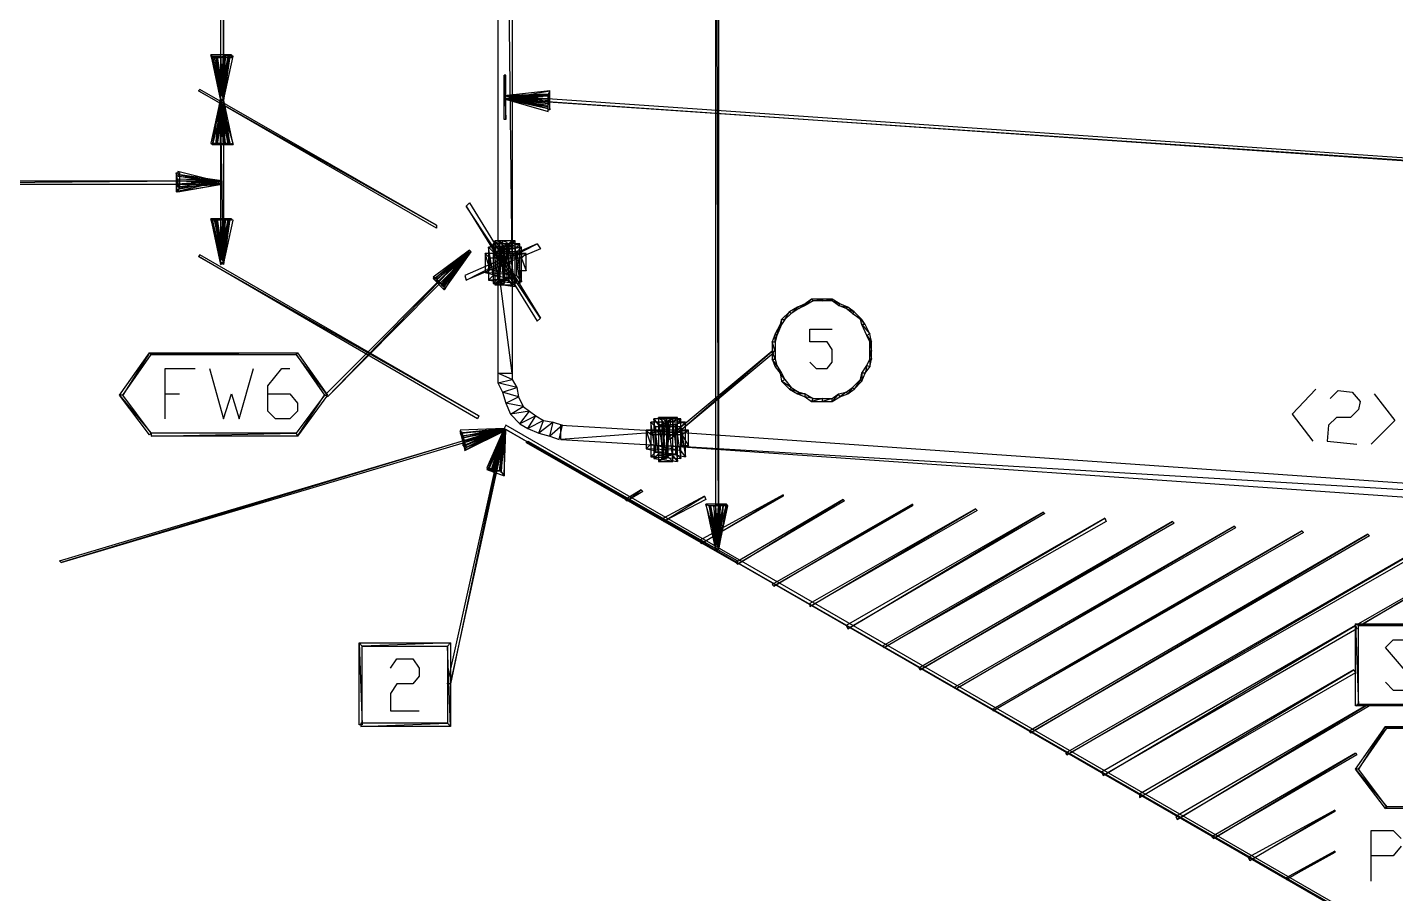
# Model space of a CAD drawing. Header units: millimetres. Extents: x 0 to 741, y 31 to 702.
# Drawn here: x 251.1 to 355.3, y 199.8 to 265.7 of the extents above; entities that cross this region are included whole.
import ezdxf

# ---------------------------------------------------------------- set-up
doc = ezdxf.new("R2010")
doc.units = ezdxf.units.MM
doc.layers.add('DIAGRAM', color=4, linetype='Continuous')

msp = doc.modelspace()

# ---------------------------------------------------------------- linework, layer by layer
at = {"layer": 'DIAGRAM'}
for p, q in [((266.04, 260.18), (265.8, 420.98)), ((265.8, 420.98), (265.8, 260.18)), ((266.04, 260.18), (265.8, 420.98)), ((266.04, 420.98), (266.04, 260.18)), ((288, 247.82), (286.92, 343.1)), ((286.92, 343.1), (286.92, 247.82)), ((288, 247.82), (286.92, 343.1)), ((288, 343.1), (288, 247.82)), ((303.72, 225.98), (303.48, 333.86)), ((303.48, 333.86), (303.48, 225.98)), ((303.72, 225.98), (303.48, 333.86)), ((303.72, 333.86), (303.72, 225.98)), ((266.04, 260.3), (265.08, 263.66)), ((265.08, 263.66), (265.8, 260.18)), ((266.04, 260.3), (265.08, 263.66)), ((265.08, 263.66), (265.32, 263.42)), ((265.08, 263.66), (265.32, 263.42)), ((266.64, 263.66), (265.08, 263.66)), ((266.04, 260.3), (265.2, 263.54)), ((265.2, 263.54), (265.8, 260.18)), ((266.04, 260.3), (265.2, 263.54)), ((265.2, 263.54), (265.44, 263.54)), ((265.32, 263.42), (266.64, 263.66)), ((265.32, 263.42), (266.64, 263.66)), ((265.44, 263.54), (266.04, 260.3)), ((266.04, 260.18), (265.44, 263.54)), ((265.44, 263.54), (265.8, 260.18)), ((266.04, 260.18), (265.44, 263.54)), ((265.44, 263.54), (265.56, 263.54)), ((265.56, 263.54), (266.04, 260.18)), ((266.04, 260.18), (265.56, 263.54)), ((265.56, 263.54), (265.8, 260.18)), ((266.04, 260.18), (265.56, 263.54)), ((265.56, 263.54), (265.8, 263.54)), ((265.8, 260.3), (266.52, 263.54)), ((265.8, 260.3), (266.4, 263.54)), ((265.8, 260.18), (266.16, 263.54)), ((265.8, 260.18), (266.04, 263.54)), ((265.8, 263.54), (266.04, 260.18)), ((266.52, 263.54), (266.04, 260.18)), ((266.04, 260.18), (266.76, 263.54)), ((266.52, 263.54), (266.04, 260.18)), ((266.4, 263.54), (266.04, 260.18)), ((266.04, 260.18), (266.52, 263.54)), ((266.4, 263.54), (266.04, 260.18)), ((266.16, 263.54), (266.04, 260.18)), ((266.04, 260.18), (266.4, 263.54)), ((266.16, 263.54), (266.04, 260.18)), ((266.16, 263.54), (266.04, 263.54)), ((266.04, 263.54), (266.04, 260.18)), ((266.04, 260.18), (266.16, 263.54)), ((266.04, 263.54), (266.04, 260.18)), ((266.4, 263.54), (266.16, 263.54)), ((266.52, 263.54), (266.4, 263.54)), ((266.76, 263.54), (266.52, 263.54)), ((266.64, 263.66), (266.64, 263.42)), ((265.32, 263.42), (266.04, 260.3)), ((266.64, 263.42), (265.32, 263.42)), ((287.52, 262.1), (287.4, 262.1)), ((287.4, 262.1), (287.52, 258.74)), ((287.4, 262.1), (287.52, 258.74)), ((287.4, 258.74), (287.4, 262.1)), ((287.52, 258.74), (287.52, 262.1)), ((264.24, 261.02), (264.12, 260.9)), ((264.12, 260.9), (282.24, 250.7)), ((264.12, 260.9), (282.24, 250.7)), ((282.24, 250.46), (264.12, 260.9)), ((282.24, 250.7), (264.24, 261.02)), ((287.4, 260.3), (290.88, 260.9)), ((290.88, 260.9), (287.4, 260.54)), ((287.4, 260.3), (290.88, 260.9)), ((290.76, 260.66), (287.4, 260.3)), ((287.4, 260.3), (290.76, 260.66)), ((290.76, 260.66), (287.4, 260.54)), ((287.4, 260.3), (290.76, 260.66)), ((287.4, 260.3), (290.76, 260.66)), ((290.76, 260.66), (287.4, 260.54)), ((287.4, 260.3), (290.76, 260.66)), ((287.4, 260.3), (287.52, 260.54)), ((287.4, 260.54), (287.4, 260.3)), ((287.4, 260.3), (287.52, 260.54)), ((287.4, 260.54), (287.4, 260.3)), ((290.76, 260.54), (287.4, 260.3)), ((287.4, 260.3), (287.52, 260.54)), ((287.4, 260.54), (287.4, 260.3)), ((290.76, 260.54), (287.4, 260.3)), ((287.4, 260.3), (287.4, 260.54)), ((287.4, 260.54), (290.76, 260.18)), ((287.4, 260.54), (287.4, 260.3)), ((287.4, 260.3), (290.76, 260.54)), ((290.76, 260.54), (287.4, 260.54)), ((287.4, 260.3), (290.76, 260.54)), ((287.4, 260.54), (287.4, 260.3)), ((518.28, 244.58), (287.4, 260.54)), ((287.52, 260.54), (290.76, 259.58)), ((287.52, 260.54), (290.76, 259.7)), ((287.52, 260.54), (290.76, 259.94)), ((290.88, 260.9), (290.76, 260.66)), ((290.88, 260.9), (290.76, 260.66)), ((290.76, 260.66), (290.88, 259.46)), ((290.76, 260.66), (290.88, 259.46)), ((290.76, 259.46), (290.76, 260.66)), ((290.76, 260.66), (290.76, 260.54)), ((290.76, 260.66), (290.76, 260.54)), ((290.76, 260.54), (290.76, 260.3)), ((290.88, 259.46), (290.88, 260.9)), ((265.8, 260.3), (265.08, 256.94)), ((265.2, 256.82), (265.8, 260.3)), ((265.2, 256.82), (265.8, 260.3)), ((265.8, 260.3), (265.2, 256.94)), ((266.04, 260.18), (265.2, 256.82)), ((265.44, 256.82), (265.8, 260.3)), ((265.44, 256.82), (265.8, 260.3)), ((266.04, 260.18), (265.44, 256.82)), ((265.8, 260.18), (265.44, 256.94)), ((265.56, 256.82), (265.8, 260.18)), ((265.56, 256.82), (265.8, 260.18)), ((266.04, 260.18), (265.56, 256.82)), ((265.8, 260.18), (265.56, 256.94)), ((265.8, 260.3), (266.04, 260.18)), ((266.04, 260.3), (265.8, 260.18)), ((265.8, 260.3), (266.04, 260.18)), ((266.04, 260.3), (265.8, 260.18)), ((266.04, 260.18), (265.8, 260.3)), ((265.8, 260.18), (266.04, 260.3)), ((266.04, 260.18), (265.8, 260.3)), ((265.8, 260.18), (266.04, 260.3)), ((265.8, 260.18), (266.76, 256.82)), ((265.8, 260.18), (266.76, 256.82)), ((266.52, 256.94), (265.8, 260.18)), ((265.8, 260.18), (266.52, 256.94)), ((265.8, 260.18), (266.52, 256.94)), ((266.4, 256.82), (265.8, 260.18)), ((265.8, 260.18), (266.04, 260.18)), ((266.04, 260.18), (265.8, 260.18)), ((265.8, 260.18), (266.4, 256.94)), ((265.8, 260.18), (266.4, 256.94)), ((266.16, 256.82), (265.8, 260.18)), ((265.8, 256.82), (265.8, 260.18)), ((265.8, 256.82), (265.8, 260.18)), ((265.8, 260.18), (266.04, 260.18)), ((266.04, 260.18), (265.8, 256.82)), ((266.04, 260.18), (265.8, 260.18)), ((265.8, 260.18), (266.16, 256.94)), ((265.8, 260.18), (266.16, 256.94)), ((266.04, 256.82), (265.8, 260.18)), ((266.04, 247.82), (265.8, 260.18)), ((265.8, 260.18), (265.8, 247.82)), ((266.04, 247.82), (265.8, 260.18)), ((265.8, 260.18), (266.04, 260.18)), ((266.04, 260.18), (265.8, 260.18)), ((265.8, 260.18), (266.04, 260.18)), ((266.04, 260.18), (265.8, 260.18)), ((265.8, 260.18), (266.04, 260.18)), ((265.8, 260.18), (266.04, 260.18)), ((266.76, 256.82), (266.04, 260.3)), ((266.52, 256.94), (266.04, 260.3)), ((266.4, 256.94), (266.04, 260.18)), ((266.16, 256.94), (266.04, 260.18)), ((266.04, 260.18), (266.04, 247.82)), ((290.76, 259.58), (287.4, 260.3)), ((287.4, 260.3), (290.76, 259.34)), ((290.76, 259.58), (287.4, 260.3)), ((290.76, 259.7), (287.4, 260.3)), ((287.4, 260.3), (290.76, 259.58)), ((290.76, 259.7), (287.4, 260.3)), ((290.76, 259.94), (287.4, 260.3)), ((287.4, 260.3), (290.76, 259.82)), ((290.76, 259.94), (287.4, 260.3)), ((290.76, 260.18), (287.4, 260.3)), ((287.4, 260.3), (290.76, 259.94)), ((290.76, 260.18), (287.4, 260.3)), ((290.76, 260.3), (287.4, 260.3)), ((287.4, 260.3), (518.28, 244.58)), ((287.4, 260.3), (518.28, 244.58)), ((518.28, 244.34), (287.4, 260.3)), ((290.76, 259.94), (290.76, 260.18)), ((290.76, 259.82), (290.76, 259.94)), ((290.76, 259.58), (290.76, 259.7)), ((290.76, 259.34), (290.76, 259.58)), ((290.88, 259.46), (290.76, 259.46)), ((287.52, 258.74), (287.4, 258.74)), ((265.08, 256.94), (265.2, 256.82)), ((266.52, 256.94), (265.2, 256.82)), ((266.52, 256.94), (265.2, 256.82)), ((265.2, 256.82), (265.2, 256.94)), ((265.2, 256.94), (266.52, 256.94)), ((265.2, 256.94), (265.44, 256.82)), ((265.2, 256.82), (266.76, 256.82)), ((265.44, 256.94), (265.56, 256.82)), ((265.56, 256.94), (265.8, 256.82)), ((266.16, 256.94), (266.04, 256.82)), ((266.4, 256.94), (266.16, 256.82)), ((266.52, 256.94), (266.4, 256.82)), ((266.76, 256.82), (266.52, 256.94)), ((266.76, 256.82), (266.52, 256.94)), ((262.68, 253.46), (262.44, 254.66)), ((262.44, 254.66), (262.44, 253.22)), ((262.68, 253.46), (262.44, 254.66)), ((262.44, 254.66), (262.68, 254.66)), ((262.56, 254.78), (262.56, 254.54)), ((265.92, 253.94), (262.56, 254.78)), ((262.56, 254.54), (265.92, 253.94)), ((262.56, 254.54), (265.92, 253.94)), ((265.92, 253.82), (262.56, 254.54)), ((262.56, 254.54), (262.56, 254.42)), ((265.92, 254.06), (262.56, 254.54)), ((262.56, 254.54), (262.56, 254.42)), ((265.92, 254.06), (262.56, 254.54)), ((262.56, 254.42), (265.92, 254.06)), ((262.56, 254.42), (265.92, 254.06)), ((265.92, 253.82), (262.56, 254.42)), ((262.56, 254.42), (265.92, 254.06)), ((262.56, 254.42), (265.92, 254.06)), ((265.92, 253.82), (262.56, 254.42)), ((262.56, 254.18), (262.56, 254.06)), ((265.92, 254.06), (262.56, 254.18)), ((262.68, 254.66), (262.68, 253.46)), ((265.92, 254.06), (237.24, 253.82)), ((265.92, 254.06), (237.24, 253.82)), ((237.24, 254.06), (265.92, 254.06)), ((237.24, 253.82), (265.92, 253.82)), ((265.92, 254.06), (262.44, 253.22)), ((265.92, 254.06), (262.44, 253.22)), ((262.44, 253.22), (265.92, 253.82)), ((262.44, 253.22), (262.68, 253.46)), ((262.44, 253.22), (262.68, 253.46)), ((265.92, 254.06), (262.56, 253.22)), ((265.92, 254.06), (262.56, 253.22)), ((262.56, 253.46), (265.92, 254.06)), ((265.92, 254.06), (262.56, 253.58)), ((265.92, 254.06), (262.56, 253.58)), ((262.56, 253.82), (265.92, 254.06)), ((262.56, 254.06), (265.92, 254.06)), ((262.56, 254.06), (265.92, 254.06)), ((265.92, 253.82), (262.56, 254.06)), ((265.92, 254.06), (262.56, 253.82)), ((265.92, 254.06), (262.56, 253.82)), ((262.56, 253.82), (262.56, 254.06)), ((262.56, 254.06), (265.92, 254.06)), ((262.56, 253.22), (265.92, 253.82)), ((262.56, 253.58), (265.92, 253.82)), ((262.56, 253.58), (262.56, 253.82)), ((262.56, 253.82), (265.92, 253.82)), ((262.56, 253.22), (262.56, 253.46)), ((262.68, 253.46), (265.92, 254.06)), ((265.92, 253.82), (265.92, 254.06)), ((265.92, 254.06), (265.92, 253.82)), ((265.92, 253.82), (265.92, 254.06)), ((265.92, 254.06), (265.92, 253.82)), ((265.92, 253.82), (265.92, 254.06)), ((265.92, 254.06), (265.92, 253.82)), ((265.92, 253.82), (265.92, 254.06)), ((265.92, 253.82), (265.92, 254.06)), ((265.92, 253.94), (265.92, 253.82)), ((284.52, 252.14), (284.76, 252.38)), ((290.16, 243.62), (284.52, 252.14)), ((284.52, 252.14), (289.92, 243.38)), ((290.16, 243.62), (284.52, 252.14)), ((284.76, 252.38), (290.16, 243.62)), ((266.04, 247.82), (265.08, 251.18)), ((265.08, 251.18), (265.8, 247.7)), ((266.04, 247.82), (265.08, 251.18)), ((265.08, 251.18), (265.32, 251.06)), ((265.08, 251.18), (265.32, 251.06)), ((266.64, 251.18), (265.08, 251.18)), ((265.2, 251.06), (265.44, 251.18)), ((266.04, 247.82), (265.2, 251.06)), ((265.2, 251.06), (265.8, 247.82)), ((266.04, 247.82), (265.2, 251.06)), ((265.32, 251.06), (266.64, 251.18)), ((265.32, 251.06), (266.64, 251.18)), ((265.32, 251.06), (266.04, 247.82)), ((266.64, 251.06), (265.32, 251.06)), ((265.44, 251.18), (266.04, 247.82)), ((265.44, 251.06), (265.56, 251.18)), ((266.04, 247.82), (265.44, 251.06)), ((265.44, 251.06), (265.8, 247.82)), ((266.04, 247.82), (265.44, 251.06)), ((265.56, 251.18), (266.04, 247.82)), ((265.56, 251.06), (265.8, 251.18)), ((266.04, 247.82), (265.56, 251.06)), ((265.56, 251.06), (265.8, 247.82)), ((266.04, 247.82), (265.56, 251.06)), ((265.8, 247.82), (266.52, 251.18)), ((265.8, 247.82), (266.4, 251.18)), ((265.8, 247.82), (266.16, 251.18)), ((265.8, 247.82), (266.04, 251.18)), ((265.8, 251.18), (266.04, 247.82)), ((266.52, 251.18), (266.04, 247.7)), ((266.52, 251.18), (266.04, 247.7)), ((266.4, 251.18), (266.04, 247.82)), ((266.4, 251.18), (266.04, 247.82)), ((266.16, 251.18), (266.04, 247.82)), ((266.16, 251.18), (266.04, 247.82)), ((266.16, 251.06), (266.04, 251.18)), ((266.04, 251.18), (266.04, 247.82)), ((266.04, 251.18), (266.04, 247.82)), ((266.04, 247.7), (266.76, 251.06)), ((266.04, 247.82), (266.52, 251.06)), ((266.04, 247.82), (266.4, 251.06)), ((266.04, 247.82), (266.16, 251.06)), ((266.4, 251.06), (266.16, 251.18)), ((266.52, 251.06), (266.4, 251.18)), ((266.76, 251.06), (266.52, 251.18)), ((266.64, 251.18), (266.64, 251.06)), ((282.24, 250.7), (282.24, 250.46)), ((289.92, 249.26), (284.4, 246.86)), ((284.52, 246.5), (289.92, 249.26)), ((284.52, 246.5), (289.92, 249.26)), ((286.56, 246.86), (286.2, 249.02)), ((286.2, 249.02), (286.2, 246.5)), ((286.56, 246.86), (286.2, 249.02)), ((286.2, 249.02), (286.56, 248.66)), ((286.2, 249.02), (286.56, 248.66)), ((288.72, 249.02), (286.2, 249.02)), ((286.92, 246.62), (286.56, 249.26)), ((286.56, 249.26), (286.56, 246.26)), ((286.92, 246.62), (286.56, 249.26)), ((286.56, 249.26), (286.92, 248.9)), ((286.56, 249.26), (286.92, 248.9)), ((288.6, 249.26), (286.56, 249.26)), ((286.56, 248.66), (288.72, 249.02)), ((286.56, 248.66), (288.72, 249.02)), ((287.04, 246.5), (286.68, 249.5)), ((286.68, 249.5), (286.68, 246.14)), ((287.04, 246.5), (286.68, 249.5)), ((286.68, 249.5), (287.04, 249.02)), ((286.68, 249.5), (287.04, 249.02)), ((288.24, 249.5), (286.68, 249.5)), ((286.92, 248.9), (288.6, 249.26)), ((286.92, 248.9), (288.6, 249.26)), ((287.04, 246.26), (287.28, 249.5)), ((287.4, 246.26), (287.04, 249.5)), ((287.04, 249.5), (287.04, 246.26)), ((287.4, 246.26), (287.04, 249.5)), ((287.04, 249.5), (287.4, 249.02)), ((287.04, 249.5), (287.4, 249.02)), ((288, 249.5), (287.04, 249.5)), ((287.04, 249.02), (288.24, 249.5)), ((287.04, 249.02), (288.24, 249.5)), ((287.04, 249.02), (287.04, 246.5)), ((287.76, 249.02), (287.04, 249.02)), ((287.64, 249.38), (287.28, 249.5)), ((287.28, 249.5), (287.4, 246.26)), ((287.28, 249.5), (287.4, 246.26)), ((287.4, 249.02), (288, 249.5)), ((287.4, 249.02), (288, 249.5)), ((287.4, 246.26), (287.64, 249.38)), ((287.4, 249.02), (287.4, 246.26)), ((287.64, 249.02), (287.4, 249.02)), ((288, 249.5), (287.64, 249.02)), ((288, 249.5), (287.64, 249.02)), ((287.64, 249.02), (288, 246.14)), ((287.64, 249.02), (288, 246.14)), ((287.64, 246.5), (287.64, 249.02)), ((288.24, 249.5), (287.76, 249.02)), ((288.24, 249.5), (287.76, 249.02)), ((287.76, 249.02), (288.24, 246.02)), ((287.76, 249.02), (288.24, 246.02)), ((287.76, 246.5), (287.76, 249.02)), ((288, 246.14), (288, 249.5)), ((288.24, 246.02), (288.24, 249.5)), ((288.6, 249.26), (288.24, 248.9)), ((288.6, 249.26), (288.24, 248.9)), ((288.72, 249.02), (288.36, 248.66)), ((288.72, 249.02), (288.36, 248.66)), ((288.6, 246.26), (288.6, 249.26)), ((288.72, 246.38), (288.72, 249.02)), ((289.92, 249.26), (290.16, 248.9)), ((264.24, 248.42), (264.12, 248.3)), ((264.12, 248.3), (285.48, 236.18)), ((264.12, 248.3), (285.48, 236.18)), ((285.36, 235.94), (264.12, 248.3)), ((285.48, 236.18), (264.24, 248.42)), ((273.84, 237.86), (284.76, 248.78)), ((284.76, 248.78), (273.96, 237.62)), ((284.76, 248.78), (273.96, 237.62)), ((273.96, 237.62), (284.88, 248.66)), ((284.76, 248.78), (282, 246.74)), ((282.12, 246.62), (284.76, 248.78)), ((282.12, 246.62), (284.76, 248.78)), ((284.88, 248.66), (282.12, 246.62)), ((284.76, 248.78), (282.24, 246.74)), ((284.76, 248.78), (282.24, 246.74)), ((284.76, 248.78), (282.24, 246.5)), ((282.36, 246.62), (284.76, 248.78)), ((282.36, 246.62), (284.76, 248.78)), ((282.36, 246.62), (284.76, 248.78)), ((282.36, 246.62), (284.76, 248.78)), ((282.36, 246.38), (284.76, 248.78)), ((282.36, 246.38), (284.76, 248.78)), ((284.88, 248.66), (282.36, 246.62)), ((284.88, 248.66), (282.36, 246.62)), ((284.88, 248.66), (282.36, 246.38)), ((282.6, 246.14), (284.76, 248.78)), ((282.72, 246.14), (284.76, 248.78)), ((282.72, 246.14), (284.76, 248.78)), ((284.76, 248.78), (282.72, 246.02)), ((284.76, 248.78), (282.72, 246.02)), ((282.72, 246.02), (284.88, 248.66)), ((284.76, 248.78), (282.84, 245.78)), ((284.76, 248.78), (282.84, 245.78)), ((282.84, 246.02), (284.76, 248.78)), ((284.76, 248.78), (282.84, 246.02)), ((284.76, 248.78), (282.84, 246.02)), ((284.76, 248.78), (282.84, 246.02)), ((284.76, 248.78), (282.84, 246.02)), ((282.84, 245.78), (284.88, 248.66)), ((282.84, 246.02), (284.88, 248.66)), ((282.84, 246.02), (284.88, 248.66)), ((290.16, 248.9), (284.52, 246.5)), ((284.76, 248.78), (284.88, 248.66)), ((284.88, 248.66), (284.76, 248.78)), ((284.76, 248.78), (284.88, 248.66)), ((284.88, 248.66), (284.76, 248.78)), ((284.76, 248.78), (284.88, 248.66)), ((284.88, 248.66), (284.76, 248.78)), ((284.76, 248.78), (284.88, 248.66)), ((284.88, 248.66), (284.76, 248.78)), ((284.88, 248.66), (284.76, 248.78)), ((286.32, 247.34), (285.96, 248.54)), ((285.96, 248.54), (285.96, 247.1)), ((286.32, 247.34), (285.96, 248.54)), ((285.96, 248.54), (286.32, 248.18)), ((285.96, 248.54), (286.32, 248.18)), ((289.08, 248.54), (285.96, 248.54)), ((286.32, 248.18), (289.08, 248.54)), ((286.32, 248.18), (289.08, 248.54)), ((286.32, 248.18), (286.32, 247.34)), ((288.72, 248.18), (286.32, 248.18)), ((286.56, 248.66), (286.56, 246.86)), ((288.36, 248.66), (286.56, 248.66)), ((286.92, 248.9), (286.92, 246.62)), ((288.24, 248.9), (286.92, 248.9)), ((288.24, 248.9), (288.6, 246.26)), ((288.24, 248.9), (288.6, 246.26)), ((288.24, 246.62), (288.24, 248.9)), ((288.36, 248.66), (288.72, 246.38)), ((288.36, 248.66), (288.72, 246.38)), ((288.36, 246.86), (288.36, 248.66)), ((289.08, 248.54), (288.72, 248.18)), ((289.08, 248.54), (288.72, 248.18)), ((288.72, 248.18), (289.08, 247.22)), ((288.72, 248.18), (289.08, 247.22)), ((288.72, 247.22), (288.72, 248.18)), ((289.08, 247.22), (289.08, 248.54)), ((266.04, 247.7), (265.8, 247.82)), ((265.8, 247.7), (266.04, 247.82)), ((266.04, 247.82), (265.8, 247.82)), ((265.8, 247.82), (266.04, 247.82)), ((266.04, 247.82), (265.8, 247.82)), ((265.8, 247.82), (266.04, 247.82)), ((266.04, 247.82), (265.8, 247.82)), ((265.8, 247.82), (266.04, 247.82)), ((265.8, 247.82), (266.04, 247.82)), ((284.4, 246.86), (284.52, 246.5)), ((285.96, 247.1), (286.32, 247.34)), ((285.96, 247.1), (286.32, 247.34)), ((288.36, 246.86), (285.96, 247.1)), ((285.96, 247.1), (288.72, 246.38)), ((288.36, 246.86), (285.96, 247.1)), ((286.2, 246.5), (286.56, 246.86)), ((286.2, 246.5), (286.56, 246.86)), ((286.32, 247.34), (288.36, 246.86)), ((286.56, 246.86), (288.24, 246.62)), ((288, 239.42), (286.92, 247.82)), ((286.92, 247.82), (286.92, 239.42)), ((288, 239.42), (286.92, 247.82)), ((286.92, 247.82), (288, 247.82)), ((286.92, 247.82), (288, 247.82)), ((288, 247.82), (288, 239.42)), ((288.72, 246.38), (288.36, 246.86)), ((288.72, 246.38), (288.36, 246.86)), ((289.08, 247.22), (288.72, 247.22)), ((282, 246.74), (282.12, 246.62)), ((282, 246.62), (282.12, 246.74)), ((282.84, 246.02), (282, 246.62)), ((282, 246.62), (282.84, 245.78)), ((282.84, 246.02), (282, 246.62)), ((282.12, 246.74), (282.84, 246.02)), ((282.24, 246.74), (282.36, 246.62)), ((282.24, 246.74), (282.36, 246.62)), ((282.24, 246.5), (282.36, 246.38)), ((282.72, 246.02), (282.6, 246.14)), ((282.84, 246.02), (282.72, 246.14)), ((282.84, 246.02), (282.72, 246.14)), ((282.84, 245.78), (282.84, 246.02)), ((282.84, 245.78), (282.84, 246.02)), ((288.24, 246.62), (286.2, 246.5)), ((288.24, 246.62), (286.2, 246.5)), ((286.2, 246.5), (288.6, 246.26)), ((286.56, 246.26), (286.92, 246.62)), ((286.56, 246.26), (286.92, 246.62)), ((287.76, 246.5), (286.56, 246.26)), ((287.76, 246.5), (286.56, 246.26)), ((286.56, 246.26), (288.24, 246.02)), ((287.64, 246.5), (286.68, 246.14)), ((287.64, 246.5), (286.68, 246.14)), ((286.68, 246.14), (287.04, 246.5)), ((286.68, 246.14), (287.04, 246.5)), ((286.68, 246.14), (288, 246.14)), ((286.92, 246.62), (287.76, 246.5)), ((287.04, 246.5), (287.64, 246.5)), ((287.4, 246.26), (287.04, 246.26)), ((287.04, 246.26), (287.4, 246.26)), ((288, 246.14), (287.64, 246.5)), ((288, 246.14), (287.64, 246.5)), ((288.24, 246.02), (287.76, 246.5)), ((288.24, 246.02), (287.76, 246.5)), ((288.6, 246.26), (288.24, 246.62)), ((288.6, 246.26), (288.24, 246.62)), ((310.32, 244.58), (310.8, 245.06)), ((310.8, 245.06), (310.32, 244.7)), ((310.32, 244.58), (310.8, 245.06)), ((310.92, 244.94), (310.32, 244.58)), ((310.8, 245.06), (310.92, 244.94)), ((311.64, 245.06), (310.8, 245.06)), ((310.8, 245.06), (310.92, 244.94)), ((310.92, 244.94), (311.64, 245.06)), ((310.92, 244.94), (311.64, 245.06)), ((311.64, 244.94), (310.92, 244.94)), ((311.64, 245.06), (311.64, 244.94)), ((311.64, 245.06), (311.64, 244.94)), ((311.64, 244.94), (312.36, 245.06)), ((312.36, 245.06), (311.64, 245.06)), ((311.64, 244.94), (312.36, 245.06)), ((312.36, 244.94), (311.64, 244.94)), ((312.36, 245.06), (312.36, 244.94)), ((312.36, 245.06), (312.36, 244.94)), ((312.96, 244.7), (312.36, 245.06)), ((312.36, 244.94), (312.96, 244.7)), ((312.36, 244.94), (312.96, 244.7)), ((312.84, 244.58), (312.36, 244.94)), ((309.12, 244.1), (308.52, 243.5)), ((308.76, 243.5), (309.12, 244.1)), ((308.76, 243.5), (309.12, 244.1)), ((309.24, 243.98), (308.76, 243.5)), ((309.72, 244.46), (309.12, 244.1)), ((309.12, 244.1), (309.24, 243.98)), ((309.12, 244.1), (309.24, 243.98)), ((309.24, 243.98), (309.72, 244.46)), ((309.24, 243.98), (309.72, 244.46)), ((309.84, 244.34), (309.24, 243.98)), ((310.32, 244.7), (309.72, 244.46)), ((309.72, 244.46), (309.84, 244.34)), ((309.72, 244.46), (309.84, 244.34)), ((309.84, 244.34), (310.32, 244.7)), ((309.84, 244.34), (310.32, 244.7)), ((310.32, 244.58), (309.84, 244.34)), ((310.32, 244.7), (310.32, 244.58)), ((310.32, 244.7), (310.32, 244.58)), ((312.96, 244.7), (312.84, 244.58)), ((312.96, 244.7), (312.84, 244.58)), ((312.84, 244.58), (313.56, 244.46)), ((312.84, 244.58), (313.56, 244.46)), ((313.44, 244.34), (312.84, 244.58)), ((313.56, 244.46), (312.96, 244.7)), ((313.56, 244.46), (313.44, 244.34)), ((313.56, 244.46), (313.44, 244.34)), ((313.44, 244.34), (314.04, 244.1)), ((313.44, 244.34), (314.04, 244.1)), ((313.92, 243.98), (313.44, 244.34)), ((314.04, 244.1), (313.56, 244.46)), ((314.04, 244.1), (313.92, 243.98)), ((314.04, 244.1), (313.92, 243.98)), ((313.92, 243.98), (314.64, 243.5)), ((313.92, 243.98), (314.64, 243.5)), ((314.52, 243.5), (313.92, 243.98)), ((314.64, 243.5), (314.04, 244.1)), ((289.92, 243.38), (290.16, 243.62)), ((308.4, 243.14), (308.04, 242.42)), ((308.16, 242.3), (308.4, 243.14)), ((308.16, 242.3), (308.4, 243.14)), ((308.52, 243.14), (308.16, 242.3)), ((308.52, 243.5), (308.4, 243.14)), ((308.4, 243.14), (308.52, 243.14)), ((308.4, 243.14), (308.52, 243.14)), ((308.52, 243.14), (308.52, 243.5)), ((308.52, 243.14), (308.52, 243.5)), ((308.52, 243.5), (308.76, 243.5)), ((308.76, 243.5), (308.52, 243.14)), ((308.52, 243.5), (308.76, 243.5)), ((310.68, 241.82), (310.68, 242.78)), ((310.68, 242.78), (312.36, 242.78)), ((314.64, 243.5), (314.52, 243.5)), ((314.64, 243.5), (314.52, 243.5)), ((314.52, 243.5), (314.88, 243.14)), ((314.52, 243.5), (314.88, 243.14)), ((314.64, 243.14), (314.52, 243.5)), ((314.88, 243.14), (314.64, 243.5)), ((314.88, 243.14), (314.64, 243.14)), ((314.88, 243.14), (314.64, 243.14)), ((314.64, 243.14), (315.24, 242.42)), ((314.64, 243.14), (315.24, 242.42)), ((315, 242.3), (314.64, 243.14)), ((315.24, 242.42), (314.88, 243.14)), ((308.04, 242.42), (307.8, 241.82)), ((308.04, 241.1), (307.8, 241.82)), ((307.8, 241.82), (307.8, 241.1)), ((308.04, 241.1), (307.8, 241.82)), ((307.8, 241.82), (308.04, 241.82)), ((307.8, 241.82), (308.04, 241.82)), ((308.04, 241.82), (308.04, 242.42)), ((308.04, 241.82), (308.04, 242.42)), ((308.04, 242.42), (308.16, 242.3)), ((308.04, 242.42), (308.16, 242.3)), ((308.16, 242.3), (308.04, 241.82)), ((308.04, 241.82), (308.04, 241.1)), ((312, 241.82), (310.68, 241.82)), ((312.36, 241.22), (312, 241.82)), ((315.24, 242.42), (315, 242.3)), ((315.24, 242.42), (315, 242.3)), ((315, 242.3), (315.36, 241.82)), ((315, 242.3), (315.36, 241.82)), ((315.24, 241.82), (315, 242.3)), ((315.36, 241.82), (315.24, 242.42)), ((315.36, 241.82), (315.24, 241.82)), ((315.36, 241.82), (315.24, 241.82)), ((315.24, 241.82), (315.36, 241.1)), ((315.24, 241.82), (315.36, 241.1)), ((315.24, 241.1), (315.24, 241.82)), ((315.36, 241.1), (315.36, 241.82)), ((258.12, 237.74), (260.4, 240.98)), ((260.4, 240.98), (258.36, 237.74)), ((260.4, 240.98), (258.36, 237.74)), ((258.36, 237.74), (260.52, 240.86)), ((260.52, 240.86), (260.4, 240.98)), ((260.4, 240.98), (271.68, 240.98)), ((260.52, 240.86), (260.4, 240.98)), ((271.68, 240.98), (260.52, 240.86)), ((271.68, 240.98), (260.52, 240.86)), ((260.52, 240.86), (271.56, 240.86)), ((271.56, 240.86), (271.68, 240.98)), ((271.56, 240.86), (271.68, 240.98)), ((273.96, 237.74), (271.56, 240.86)), ((271.56, 240.86), (273.72, 237.74)), ((273.96, 237.74), (271.56, 240.86)), ((271.68, 240.98), (273.96, 237.74)), ((307.8, 241.1), (299.88, 234.5)), ((300, 234.38), (307.8, 241.1)), ((300, 234.38), (307.8, 241.1)), ((307.92, 240.98), (300, 234.38)), ((307.8, 241.1), (307.92, 240.98)), ((308.04, 240.5), (307.8, 241.1)), ((307.8, 241.1), (307.8, 240.5)), ((308.04, 240.5), (307.8, 241.1)), ((307.8, 241.1), (308.04, 241.1)), ((307.8, 241.1), (308.04, 241.1)), ((308.04, 241.1), (308.04, 240.5)), ((312.36, 240.26), (312.36, 241.22)), ((315.36, 241.1), (315.24, 241.1)), ((315.36, 241.1), (315.24, 241.1)), ((315.24, 241.1), (315.36, 240.5)), ((315.24, 241.1), (315.36, 240.5)), ((315.24, 240.5), (315.24, 241.1)), ((315.36, 240.5), (315.36, 241.1)), ((261.6, 235.94), (261.6, 239.78)), ((261.6, 239.78), (263.88, 239.78)), ((264.96, 239.78), (266.04, 235.94)), ((267.24, 235.94), (268.32, 239.78)), ((269.4, 238.46), (270.48, 239.78)), ((270.48, 239.78), (271.08, 239.78)), ((308.16, 240.02), (307.8, 240.5)), ((307.8, 240.5), (308.04, 239.9)), ((308.16, 240.02), (307.8, 240.5)), ((307.8, 240.5), (308.04, 240.5)), ((307.8, 240.5), (308.04, 240.5)), ((308.04, 240.5), (308.16, 240.02)), ((308.04, 239.9), (308.16, 240.02)), ((308.04, 239.9), (308.16, 240.02)), ((308.52, 239.42), (308.04, 239.9)), ((308.04, 239.9), (308.4, 239.42)), ((308.52, 239.42), (308.04, 239.9)), ((308.16, 240.02), (308.52, 239.42)), ((310.68, 240.26), (311.16, 239.78)), ((311.16, 239.78), (312, 239.78)), ((312, 239.78), (312.36, 240.26)), ((314.64, 239.42), (315, 240.02)), ((315, 240.02), (314.88, 239.42)), ((315, 240.02), (314.88, 239.42)), ((314.88, 239.42), (315.24, 239.9)), ((315, 240.02), (315.24, 240.5)), ((315.24, 239.9), (315, 240.02)), ((315.24, 239.9), (315, 240.02)), ((315.36, 240.5), (315.24, 240.5)), ((315.36, 240.5), (315.24, 240.5)), ((315.24, 240.5), (315.24, 239.9)), ((315.24, 239.9), (315.36, 240.5)), ((315.24, 240.5), (315.24, 239.9)), ((288, 238.94), (286.92, 239.42)), ((286.92, 239.42), (286.92, 238.7)), ((288, 238.94), (286.92, 239.42)), ((286.92, 239.42), (288, 239.42)), ((286.92, 239.42), (288, 239.42)), ((286.92, 238.7), (288, 238.94)), ((286.92, 238.7), (288, 238.94)), ((288.36, 238.34), (286.92, 238.7)), ((286.92, 238.7), (287.28, 237.98)), ((288.36, 238.34), (286.92, 238.7)), ((288, 239.42), (288, 238.94)), ((288, 238.94), (288.36, 238.34)), ((308.76, 238.94), (308.4, 239.42)), ((308.4, 239.42), (308.52, 238.82)), ((308.76, 238.94), (308.4, 239.42)), ((308.4, 239.42), (308.52, 239.42)), ((308.4, 239.42), (308.52, 239.42)), ((308.52, 239.42), (308.76, 238.94)), ((308.52, 238.82), (308.76, 238.94)), ((308.52, 238.82), (308.76, 238.94)), ((309.24, 238.34), (308.52, 238.82)), ((308.52, 238.82), (309.12, 238.22)), ((309.24, 238.34), (308.52, 238.82)), ((308.76, 238.94), (309.24, 238.34)), ((313.92, 238.34), (314.52, 238.94)), ((314.52, 238.94), (314.04, 238.22)), ((314.52, 238.94), (314.04, 238.22)), ((314.04, 238.22), (314.64, 238.82)), ((314.52, 238.94), (314.64, 239.42)), ((314.64, 238.82), (314.52, 238.94)), ((314.64, 238.82), (314.52, 238.94)), ((314.88, 239.42), (314.64, 239.42)), ((314.88, 239.42), (314.64, 239.42)), ((314.64, 239.42), (314.64, 238.82)), ((314.64, 238.82), (314.88, 239.42)), ((314.64, 239.42), (314.64, 238.82)), ((258.36, 237.74), (258.12, 237.74)), ((258.36, 237.74), (258.12, 237.74)), ((258.12, 237.74), (260.52, 234.86)), ((258.12, 237.74), (260.52, 234.86)), ((260.4, 234.74), (258.12, 237.74)), ((260.52, 234.86), (258.36, 237.74)), ((261.6, 237.86), (262.68, 237.86)), ((266.04, 235.94), (266.64, 237.86)), ((266.64, 237.86), (267.24, 235.94)), ((269.4, 236.54), (269.4, 238.46)), ((269.4, 237.86), (271.08, 237.86)), ((271.08, 237.86), (271.68, 237.14)), ((273.72, 237.74), (271.56, 234.86)), ((271.68, 234.62), (273.72, 237.74)), ((271.68, 234.62), (273.72, 237.74)), ((273.96, 237.74), (271.68, 234.62)), ((273.72, 237.74), (273.96, 237.74)), ((273.72, 237.74), (273.96, 237.74)), ((273.96, 237.62), (273.84, 237.86)), ((287.28, 237.98), (288.36, 238.34)), ((287.28, 237.98), (288.36, 238.34)), ((288.48, 237.62), (287.28, 237.98)), ((287.28, 237.98), (287.52, 237.14)), ((288.48, 237.62), (287.28, 237.98)), ((287.52, 237.14), (288.48, 237.62)), ((287.52, 237.14), (288.48, 237.62)), ((288.36, 238.34), (288.48, 237.62)), ((288.48, 237.62), (288.84, 236.9)), ((309.12, 238.22), (309.24, 238.34)), ((309.12, 238.22), (309.24, 238.34)), ((309.84, 237.98), (309.12, 238.22)), ((309.12, 238.22), (309.72, 237.86)), ((309.84, 237.98), (309.12, 238.22)), ((309.24, 238.34), (309.84, 237.98)), ((309.72, 237.86), (309.84, 237.98)), ((309.72, 237.86), (309.84, 237.98)), ((310.32, 237.86), (309.72, 237.86)), ((309.72, 237.86), (310.32, 237.62)), ((310.32, 237.86), (309.72, 237.86)), ((309.84, 237.98), (310.32, 237.86)), ((310.32, 237.62), (310.32, 237.86)), ((310.32, 237.86), (310.92, 237.5)), ((310.32, 237.62), (310.32, 237.86)), ((310.92, 237.5), (310.32, 237.62)), ((310.32, 237.62), (310.8, 237.26)), ((310.92, 237.5), (310.32, 237.62)), ((311.64, 237.5), (310.8, 237.26)), ((311.64, 237.5), (310.8, 237.26)), ((310.8, 237.26), (310.92, 237.5)), ((310.8, 237.26), (310.92, 237.5)), ((310.92, 237.5), (311.64, 237.5)), ((312.36, 237.5), (311.64, 237.26)), ((312.36, 237.5), (311.64, 237.26)), ((311.64, 237.26), (311.64, 237.5)), ((311.64, 237.5), (312.36, 237.5)), ((311.64, 237.26), (311.64, 237.5)), ((312.84, 237.86), (312.36, 237.26)), ((312.84, 237.86), (312.36, 237.26)), ((312.36, 237.5), (312.84, 237.86)), ((312.36, 237.26), (312.96, 237.62)), ((312.36, 237.26), (312.36, 237.5)), ((312.36, 237.26), (312.36, 237.5)), ((312.84, 237.86), (313.44, 237.98)), ((312.96, 237.62), (312.84, 237.86)), ((312.96, 237.62), (312.84, 237.86)), ((313.44, 237.98), (312.96, 237.62)), ((313.44, 237.98), (312.96, 237.62)), ((312.96, 237.62), (313.56, 237.86)), ((313.44, 237.98), (313.92, 238.34)), ((313.56, 237.86), (313.44, 237.98)), ((313.56, 237.86), (313.44, 237.98)), ((313.92, 238.34), (313.56, 237.86)), ((313.92, 238.34), (313.56, 237.86)), ((313.56, 237.86), (314.04, 238.22)), ((314.04, 238.22), (313.92, 238.34)), ((314.04, 238.22), (313.92, 238.34)), ((349.2, 238.22), (347.4, 236.3)), ((350.28, 237.5), (350.88, 238.1)), ((350.88, 238.1), (351.96, 237.98)), ((351.96, 237.98), (352.56, 237.26)), ((353.64, 237.86), (355.2, 235.82)), ((270, 235.94), (269.4, 236.54)), ((271.68, 236.54), (271.08, 235.94)), ((271.68, 237.14), (271.68, 236.54)), ((288.84, 236.9), (287.52, 237.14)), ((287.52, 237.14), (287.88, 236.3)), ((288.84, 236.9), (287.52, 237.14)), ((287.88, 236.3), (288.84, 236.9)), ((287.88, 236.3), (288.84, 236.9)), ((289.32, 236.54), (287.88, 236.3)), ((289.32, 236.54), (287.88, 236.3)), ((288.6, 235.58), (289.32, 236.54)), ((288.6, 235.58), (289.32, 236.54)), ((288.84, 236.9), (289.32, 236.54)), ((289.32, 236.54), (289.8, 236.18)), ((310.8, 237.26), (311.64, 237.26)), ((311.64, 237.26), (312.36, 237.26)), ((352.44, 236.66), (351.84, 236.06)), ((352.56, 237.26), (352.44, 236.66)), ((271.08, 235.94), (270, 235.94)), ((285.48, 236.18), (285.36, 235.94)), ((287.52, 235.46), (287.4, 235.22)), ((416.76, 160.94), (287.52, 235.46)), ((287.88, 236.3), (288.6, 235.58)), ((289.8, 236.18), (288.6, 235.58)), ((289.8, 236.18), (288.6, 235.58)), ((288.6, 235.58), (289.2, 235.22)), ((289.2, 235.22), (289.8, 236.18)), ((289.2, 235.22), (289.8, 236.18)), ((290.4, 235.82), (289.2, 235.22)), ((290.4, 235.82), (289.2, 235.22)), ((289.8, 236.18), (290.4, 235.82)), ((290.04, 234.86), (290.4, 235.82)), ((290.04, 234.86), (290.4, 235.82)), ((291.12, 235.7), (290.04, 234.86)), ((291.12, 235.7), (290.04, 234.86)), ((290.4, 235.82), (291.12, 235.7)), ((290.88, 234.62), (291.12, 235.7)), ((290.88, 234.62), (291.12, 235.7)), ((291.84, 235.46), (290.88, 234.62)), ((291.84, 235.46), (290.88, 234.62)), ((291.12, 235.7), (291.84, 235.46)), ((291.6, 234.38), (291.84, 235.46)), ((291.72, 234.38), (291.72, 235.46)), ((291.72, 235.46), (299.88, 234.98)), ((298.92, 233.42), (298.56, 235.7)), ((298.56, 235.7), (298.56, 233.06)), ((298.92, 233.42), (298.56, 235.7)), ((298.56, 235.7), (298.92, 235.34)), ((298.56, 235.7), (298.92, 235.34)), ((301.2, 235.7), (298.56, 235.7)), ((299.16, 233.3), (298.8, 235.94)), ((298.8, 235.94), (298.8, 232.94)), ((299.16, 233.3), (298.8, 235.94)), ((298.8, 235.94), (299.16, 235.46)), ((298.8, 235.94), (299.16, 235.46)), ((300.84, 235.94), (298.8, 235.94)), ((298.92, 235.34), (301.2, 235.7)), ((298.92, 235.34), (301.2, 235.7)), ((299.52, 233.06), (299.16, 236.06)), ((299.16, 236.06), (299.16, 232.7)), ((299.52, 233.06), (299.16, 236.06)), ((299.16, 236.06), (299.52, 235.7)), ((299.16, 236.06), (299.52, 235.7)), ((300.6, 236.06), (299.16, 236.06)), ((299.16, 235.46), (300.84, 235.94)), ((299.16, 235.46), (300.84, 235.94)), ((299.16, 235.46), (299.16, 233.3)), ((300.48, 235.46), (299.16, 235.46)), ((299.4, 232.94), (299.76, 236.06)), ((299.76, 232.94), (299.4, 236.06)), ((299.4, 236.06), (299.4, 232.94)), ((299.76, 232.94), (299.4, 236.06)), ((299.4, 236.06), (299.76, 235.7)), ((299.4, 236.06), (299.76, 235.7)), ((300.24, 236.06), (299.4, 236.06)), ((299.52, 235.7), (300.6, 236.06)), ((299.52, 235.7), (300.6, 236.06)), ((299.52, 235.7), (299.52, 233.06)), ((300.24, 235.7), (299.52, 235.7)), ((300.12, 236.06), (299.76, 236.06)), ((299.76, 236.06), (299.76, 232.94)), ((299.76, 232.94), (300.12, 236.06)), ((299.76, 236.06), (299.76, 232.94)), ((299.76, 235.7), (300.24, 236.06)), ((299.76, 235.7), (300.24, 236.06)), ((299.76, 235.7), (299.76, 232.94)), ((299.88, 235.7), (299.76, 235.7)), ((300.24, 236.06), (299.88, 235.7)), ((300.24, 236.06), (299.88, 235.7)), ((299.88, 235.7), (300.24, 232.7)), ((299.88, 235.7), (300.24, 232.7)), ((299.88, 233.06), (299.88, 235.7)), ((300.24, 232.7), (300.24, 236.06)), ((300.6, 236.06), (300.24, 235.7)), ((300.6, 236.06), (300.24, 235.7)), ((300.24, 235.7), (300.6, 232.7)), ((300.24, 235.7), (300.6, 232.7)), ((300.24, 233.18), (300.24, 235.7)), ((300.84, 235.94), (300.48, 235.46)), ((300.84, 235.94), (300.48, 235.46)), ((300.48, 235.46), (300.84, 232.94)), ((300.48, 235.46), (300.84, 232.94)), ((300.48, 233.3), (300.48, 235.46)), ((300.6, 232.7), (300.6, 236.06)), ((300.84, 232.94), (300.84, 235.94)), ((301.2, 235.7), (300.84, 235.34)), ((301.2, 235.7), (300.84, 235.34)), ((301.2, 233.06), (301.2, 235.7)), ((347.4, 236.3), (348.96, 234.26)), ((350.16, 235.46), (350.04, 234.26)), ((350.76, 236.06), (350.16, 235.46)), ((351.84, 236.06), (350.76, 236.06)), ((355.2, 235.82), (353.4, 234.02)), ((253.56, 225.14), (287.4, 235.22)), ((287.4, 235.22), (253.68, 225.02)), ((287.4, 235.22), (253.68, 225.02)), ((253.68, 225.02), (287.52, 235.1)), ((260.52, 234.86), (260.4, 234.74)), ((260.52, 234.86), (260.52, 234.62)), ((260.52, 234.62), (271.56, 234.86)), ((271.56, 234.86), (260.52, 234.86)), ((260.52, 234.62), (271.56, 234.86)), ((271.68, 234.62), (260.52, 234.62)), ((271.56, 234.86), (271.68, 234.62)), ((271.56, 234.86), (271.68, 234.62)), ((283.08, 215.78), (287.4, 235.22)), ((287.4, 235.22), (283.32, 215.78)), ((287.4, 235.22), (283.32, 215.78)), ((283.32, 215.78), (287.52, 235.1)), ((287.4, 235.22), (284.04, 235.1)), ((287.4, 235.22), (284.04, 234.86)), ((284.04, 235.1), (284.16, 234.86)), ((284.52, 233.78), (284.04, 234.98)), ((284.04, 234.98), (284.4, 233.54)), ((284.52, 233.78), (284.04, 234.98)), ((284.04, 234.98), (284.16, 234.98)), ((284.04, 234.86), (284.16, 234.62)), ((284.16, 234.86), (287.4, 235.22)), ((284.16, 234.86), (287.4, 235.22)), ((284.16, 234.62), (287.4, 235.22)), ((284.16, 234.62), (287.4, 235.22)), ((287.4, 235.1), (284.16, 234.86)), ((287.4, 235.1), (284.16, 234.62)), ((284.16, 234.98), (284.52, 233.78)), ((284.28, 234.5), (287.4, 235.22)), ((287.4, 235.22), (284.28, 234.62)), ((284.28, 234.5), (287.4, 235.22)), ((284.28, 234.26), (287.4, 235.22)), ((287.4, 235.22), (284.28, 234.5)), ((284.28, 234.26), (287.4, 235.22)), ((287.4, 235.22), (284.28, 233.9)), ((287.4, 235.22), (284.28, 233.9)), ((284.28, 234.14), (287.4, 235.22)), ((287.52, 235.1), (284.28, 234.5)), ((287.52, 235.1), (284.28, 234.26)), ((284.28, 233.9), (287.52, 235.1)), ((284.28, 234.62), (284.28, 234.5)), ((284.28, 234.5), (284.28, 234.26)), ((287.4, 235.22), (284.4, 233.54)), ((287.4, 235.22), (284.4, 233.54)), ((284.4, 233.9), (287.4, 235.22)), ((284.4, 233.9), (287.4, 235.22)), ((284.4, 233.54), (287.52, 235.1)), ((284.52, 233.78), (287.4, 235.22)), ((287.4, 235.22), (284.52, 233.78)), ((287.4, 235.22), (284.52, 233.78)), ((287.4, 235.22), (284.52, 233.78)), ((287.4, 235.22), (284.52, 233.78)), ((284.52, 233.78), (287.52, 235.1)), ((284.52, 233.78), (287.52, 235.1)), ((287.4, 235.22), (286.08, 232.22)), ((287.4, 235.22), (286.08, 232.22)), ((286.2, 232.1), (287.4, 235.22)), ((286.2, 232.1), (287.4, 235.22)), ((286.2, 232.1), (287.4, 235.22)), ((286.2, 232.1), (287.4, 235.22)), ((287.4, 235.22), (286.2, 232.22)), ((287.52, 235.1), (286.2, 232.1)), ((287.52, 235.1), (286.2, 232.1)), ((286.44, 232.1), (287.4, 235.22)), ((286.44, 232.1), (287.4, 235.22)), ((287.4, 235.22), (286.44, 231.98)), ((287.52, 235.1), (286.44, 232.1)), ((286.56, 231.98), (287.4, 235.22)), ((286.56, 231.98), (287.4, 235.22)), ((287.52, 235.1), (286.56, 231.98)), ((286.8, 231.98), (287.4, 235.1)), ((287.04, 231.98), (287.4, 235.1)), ((287.4, 235.1), (287.04, 231.98)), ((287.04, 231.98), (287.52, 235.1)), ((287.4, 235.1), (287.04, 231.98)), ((287.16, 231.98), (287.4, 235.1)), ((287.16, 231.86), (287.4, 235.1)), ((287.4, 235.1), (287.16, 231.98)), ((287.16, 231.98), (287.52, 235.1)), ((287.4, 235.1), (287.16, 231.98)), ((287.4, 235.22), (287.52, 235.1)), ((287.4, 235.22), (287.52, 235.1)), ((287.4, 235.22), (287.52, 235.1)), ((287.4, 235.22), (287.52, 235.1)), ((287.52, 235.1), (287.4, 235.22)), ((287.4, 235.22), (416.76, 160.94)), ((287.4, 235.22), (416.76, 160.94)), ((416.76, 160.7), (287.4, 235.22)), ((287.4, 235.22), (287.4, 235.1)), ((287.52, 235.1), (287.4, 235.22)), ((287.4, 235.22), (287.4, 235.1)), ((287.52, 235.1), (287.4, 235.22)), ((287.4, 235.22), (287.52, 235.1)), ((287.52, 235.1), (287.4, 235.22)), ((287.4, 235.22), (287.52, 235.1)), ((287.52, 235.1), (287.4, 235.22)), ((287.52, 235.1), (287.4, 235.22)), ((287.52, 235.1), (287.4, 235.1)), ((287.4, 235.1), (287.4, 231.62)), ((287.4, 231.62), (287.52, 235.1)), ((287.4, 235.1), (287.4, 231.62)), ((287.52, 235.1), (287.4, 235.1)), ((287.4, 235.1), (287.4, 231.74)), ((287.4, 231.74), (287.52, 235.1)), ((287.4, 235.1), (287.4, 231.74)), ((287.52, 235.1), (287.4, 235.1)), ((287.52, 235.1), (287.4, 235.1)), ((289.2, 235.22), (290.04, 234.86)), ((290.04, 234.86), (290.88, 234.62)), ((290.88, 234.62), (291.6, 234.38)), ((299.88, 234.98), (291.72, 234.38)), ((299.88, 234.98), (291.72, 234.38)), ((291.72, 234.38), (299.88, 233.9)), ((298.56, 234.02), (298.2, 235.1)), ((298.2, 235.1), (298.2, 233.66)), ((298.56, 234.02), (298.2, 235.1)), ((298.2, 235.1), (298.56, 234.74)), ((298.2, 235.1), (298.56, 234.74)), ((301.44, 235.1), (298.2, 235.1)), ((298.56, 234.74), (301.44, 235.1)), ((298.56, 234.74), (301.44, 235.1)), ((298.56, 234.74), (298.56, 234.02)), ((300.96, 234.74), (298.56, 234.74)), ((298.92, 235.34), (298.92, 233.42)), ((300.84, 235.34), (298.92, 235.34)), ((299.88, 233.9), (299.88, 234.98)), ((299.88, 234.98), (410.16, 227.3)), ((299.88, 233.9), (299.88, 234.98)), ((299.88, 234.5), (300, 234.38)), ((300.84, 235.34), (301.2, 233.06)), ((300.84, 235.34), (301.2, 233.06)), ((300.84, 233.54), (300.84, 235.34)), ((301.44, 235.1), (300.96, 234.74)), ((301.44, 235.1), (300.96, 234.74)), ((300.96, 234.74), (301.44, 233.9)), ((300.96, 234.74), (301.44, 233.9)), ((300.96, 233.9), (300.96, 234.74)), ((301.44, 233.9), (301.44, 235.1)), ((284.28, 233.9), (284.28, 234.14)), ((284.52, 233.78), (284.4, 233.9)), ((284.52, 233.78), (284.4, 233.9)), ((284.4, 233.54), (284.52, 233.78)), ((284.4, 233.54), (284.52, 233.78)), ((289.08, 234.14), (289.2, 234.26)), ((305.16, 225.14), (289.08, 234.14)), ((289.08, 234.14), (305.04, 225.02)), ((305.16, 225.14), (289.08, 234.14)), ((289.2, 234.26), (305.16, 225.14)), ((298.2, 233.66), (298.56, 234.02)), ((298.2, 233.66), (298.56, 234.02)), ((300.84, 233.54), (298.2, 233.66)), ((298.2, 233.66), (301.2, 233.06)), ((300.84, 233.54), (298.2, 233.66)), ((298.56, 234.02), (300.84, 233.54)), ((298.56, 233.06), (298.92, 233.42)), ((298.56, 233.06), (298.92, 233.42)), ((298.92, 233.42), (300.48, 233.3)), ((410.16, 227.3), (299.88, 233.9)), ((299.88, 233.9), (410.04, 226.22)), ((410.16, 227.3), (299.88, 233.9)), ((301.2, 233.06), (300.84, 233.54)), ((301.2, 233.06), (300.84, 233.54)), ((301.44, 233.9), (300.96, 233.9)), ((350.04, 234.26), (352.32, 234.02)), ((300.48, 233.3), (298.56, 233.06)), ((300.48, 233.3), (298.56, 233.06)), ((298.56, 233.06), (300.84, 232.94)), ((298.8, 232.94), (299.16, 233.3)), ((298.8, 232.94), (299.16, 233.3)), ((300.24, 233.18), (298.8, 232.94)), ((300.24, 233.18), (298.8, 232.94)), ((298.8, 232.94), (300.6, 232.7)), ((299.16, 233.3), (300.24, 233.18)), ((299.88, 233.06), (299.16, 232.7)), ((299.88, 233.06), (299.16, 232.7)), ((299.16, 232.7), (299.52, 233.06)), ((299.16, 232.7), (299.52, 233.06)), ((299.16, 232.7), (300.24, 232.7)), ((299.76, 232.94), (299.4, 232.94)), ((299.4, 232.94), (299.76, 232.94)), ((299.52, 233.06), (299.88, 233.06)), ((300.24, 232.7), (299.88, 233.06)), ((300.24, 232.7), (299.88, 233.06)), ((300.6, 232.7), (300.24, 233.18)), ((300.6, 232.7), (300.24, 233.18)), ((300.84, 232.94), (300.48, 233.3)), ((300.84, 232.94), (300.48, 233.3)), ((286.08, 232.22), (286.2, 232.1)), ((286.08, 232.1), (286.2, 232.22)), ((286.08, 232.22), (286.2, 232.1)), ((287.16, 231.98), (286.08, 232.1)), ((286.08, 232.1), (287.4, 231.62)), ((287.16, 231.98), (286.08, 232.1)), ((286.2, 232.22), (287.16, 231.98)), ((286.2, 232.22), (286.44, 232.1)), ((286.44, 231.98), (286.56, 231.98)), ((287.04, 231.98), (286.8, 231.98)), ((287.16, 231.98), (287.04, 231.98)), ((287.4, 231.62), (287.16, 231.98)), ((287.4, 231.62), (287.16, 231.98)), ((287.4, 231.74), (287.16, 231.86)), ((297.84, 230.54), (296.64, 229.82)), ((296.76, 229.7), (297.84, 230.54)), ((296.76, 229.7), (297.84, 230.54)), ((297.96, 230.42), (296.76, 229.7)), ((297.84, 230.54), (297.96, 230.42)), ((296.64, 229.82), (296.76, 229.7)), ((299.52, 228.14), (302.64, 230.06)), ((302.64, 230.06), (299.52, 228.38)), ((299.52, 228.14), (302.64, 230.06)), ((302.76, 229.82), (299.52, 228.14)), ((308.64, 230.18), (302.28, 226.7)), ((302.4, 226.46), (308.64, 230.18)), ((302.4, 226.46), (308.64, 230.18)), ((308.64, 230.06), (302.4, 226.46)), ((302.64, 230.06), (302.76, 229.82)), ((303.72, 226.1), (302.76, 229.46)), ((302.76, 229.46), (303.48, 225.98)), ((303.72, 226.1), (302.76, 229.46)), ((302.76, 229.46), (303, 229.34)), ((302.76, 229.46), (303, 229.34)), ((304.32, 229.46), (302.76, 229.46)), ((303, 229.34), (304.32, 229.46)), ((303, 229.34), (304.32, 229.46)), ((303, 229.34), (303.72, 226.1)), ((304.32, 229.34), (303, 229.34)), ((303.72, 226.1), (303, 229.34)), ((303, 229.34), (303.48, 225.98)), ((303.72, 226.1), (303, 229.34)), ((303, 229.34), (303.12, 229.34)), ((303.12, 229.34), (303.72, 226.1)), ((303.72, 226.1), (303.36, 229.34)), ((303.36, 229.34), (303.48, 225.98)), ((303.72, 226.1), (303.36, 229.34)), ((303.36, 229.34), (303.48, 229.34)), ((303.72, 226.1), (303.36, 229.34)), ((303.36, 229.34), (303.48, 225.98)), ((303.72, 226.1), (303.36, 229.34)), ((303.36, 229.34), (303.48, 229.34)), ((303.48, 226.1), (304.32, 229.46)), ((303.48, 226.1), (304.08, 229.34)), ((303.48, 226.1), (303.84, 229.34)), ((303.48, 229.34), (303.72, 226.1)), ((303.48, 226.1), (303.72, 229.34)), ((303.48, 229.34), (303.72, 226.1)), ((304.32, 229.46), (303.72, 225.98)), ((304.32, 229.46), (303.72, 225.98)), ((303.72, 225.98), (304.44, 229.34)), ((304.08, 229.34), (303.72, 225.98)), ((303.72, 225.98), (304.32, 229.34)), ((304.08, 229.34), (303.72, 225.98)), ((303.84, 229.34), (303.72, 225.98)), ((303.72, 225.98), (304.08, 229.34)), ((303.84, 229.34), (303.72, 225.98)), ((303.84, 229.34), (303.72, 229.34)), ((303.72, 229.34), (303.72, 225.98)), ((303.72, 225.98), (303.84, 229.34)), ((303.72, 229.34), (303.72, 225.98)), ((304.08, 229.34), (303.84, 229.34)), ((304.32, 229.34), (304.08, 229.34)), ((304.44, 229.34), (304.32, 229.46)), ((304.32, 229.46), (304.32, 229.34)), ((313.2, 229.82), (305.04, 225.02)), ((305.16, 224.9), (313.2, 229.82)), ((305.16, 224.9), (313.2, 229.82)), ((313.32, 229.7), (305.16, 224.9)), ((318.48, 229.46), (307.8, 223.34)), ((307.92, 223.22), (318.48, 229.46)), ((307.92, 223.22), (318.48, 229.46)), ((318.48, 229.34), (307.92, 223.22)), ((308.64, 230.18), (308.64, 230.06)), ((313.2, 229.82), (313.32, 229.7)), ((318.48, 229.46), (318.48, 229.34)), ((299.52, 228.38), (299.52, 228.14)), ((310.68, 221.66), (323.28, 229.1)), ((323.28, 229.1), (310.68, 221.9)), ((310.68, 221.66), (323.28, 229.1)), ((323.4, 228.98), (310.68, 221.66)), ((328.44, 228.86), (313.44, 220.22)), ((313.56, 219.98), (328.44, 228.86)), ((313.56, 219.98), (328.44, 228.86)), ((328.56, 228.74), (313.56, 219.98)), ((333.12, 228.38), (316.2, 218.66)), ((316.32, 218.54), (333.12, 228.38)), ((316.32, 218.54), (333.12, 228.38)), ((333.24, 228.14), (316.32, 218.54)), ((338.28, 228.14), (318.96, 216.98)), ((319.08, 216.86), (338.28, 228.14)), ((319.08, 216.86), (338.28, 228.14)), ((323.28, 229.1), (323.4, 228.98)), ((328.44, 228.86), (328.56, 228.74)), ((333.12, 228.38), (333.24, 228.14)), ((338.28, 228.14), (338.4, 228.02)), ((338.4, 228.02), (319.08, 216.86)), ((342.96, 227.78), (321.72, 215.54)), ((321.84, 215.42), (342.96, 227.78)), ((321.84, 215.42), (342.96, 227.78)), ((343.08, 227.66), (321.84, 215.42)), ((324.6, 213.74), (348.12, 227.42)), ((348.12, 227.42), (324.6, 213.86)), ((324.6, 213.74), (348.12, 227.42)), ((348.24, 227.3), (324.6, 213.74)), ((353.16, 227.18), (327.36, 212.18)), ((327.48, 212.06), (353.16, 227.18)), ((327.48, 212.06), (353.16, 227.18)), ((342.96, 227.78), (343.08, 227.66)), ((348.12, 227.42), (348.24, 227.3)), ((353.16, 227.18), (353.28, 227.06)), ((302.28, 226.7), (302.4, 226.46)), ((303.72, 225.98), (303.48, 226.1)), ((303.48, 225.98), (303.72, 226.1)), ((303.72, 225.98), (303.48, 226.1)), ((303.48, 225.98), (303.72, 226.1)), ((303.72, 225.98), (303.48, 226.1)), ((303.48, 225.98), (303.72, 226.1)), ((303.72, 225.98), (303.48, 226.1)), ((303.48, 225.98), (303.72, 226.1)), ((353.28, 227.06), (327.48, 212.06)), ((358.2, 226.7), (330.12, 210.5)), ((330.24, 210.38), (358.2, 226.7)), ((330.24, 210.38), (358.2, 226.7)), ((358.32, 226.46), (330.24, 210.38)), ((363, 226.46), (352.44, 220.34)), ((352.56, 220.22), (363, 226.46)), ((352.56, 220.22), (363, 226.46)), ((363.12, 226.34), (352.56, 220.22)), ((253.68, 225.02), (253.56, 225.14)), ((303.48, 225.98), (303.72, 225.98)), ((305.04, 225.02), (305.16, 225.14)), ((305.04, 225.02), (305.16, 224.9)), ((307.8, 223.34), (307.92, 223.22)), ((310.68, 221.9), (310.68, 221.66)), ((313.44, 220.22), (313.56, 219.98)), ((352.2, 220.22), (332.88, 209.06)), ((333, 208.82), (352.2, 220.22)), ((333, 208.82), (352.2, 220.22)), ((352.32, 219.98), (333, 208.82)), ((352.44, 220.22), (352.2, 220.34)), ((352.2, 220.34), (362.4, 220.34)), ((352.44, 220.22), (352.2, 220.34)), ((352.2, 220.34), (352.44, 214.1)), ((352.2, 220.34), (352.44, 214.1)), ((352.2, 214.1), (352.2, 220.34)), ((352.2, 220.22), (352.32, 219.98)), ((362.4, 220.34), (352.44, 220.22)), ((362.4, 220.34), (352.44, 220.22)), ((352.44, 220.34), (352.56, 220.22)), ((352.44, 220.22), (362.28, 220.22)), ((352.44, 214.1), (352.44, 220.22)), ((276.6, 218.66), (276.36, 218.9)), ((276.36, 218.9), (283.32, 218.9)), ((276.6, 218.66), (276.36, 218.9)), ((276.36, 218.9), (276.6, 212.66)), ((276.36, 218.9), (276.6, 212.66)), ((276.36, 212.66), (276.36, 218.9)), ((283.32, 218.9), (276.6, 218.66)), ((283.32, 218.9), (276.6, 218.66)), ((283.08, 218.66), (283.32, 218.9)), ((283.08, 218.66), (283.32, 218.9)), ((283.32, 218.9), (283.32, 212.54)), ((354.48, 218.54), (355.08, 219.14)), ((355.08, 219.14), (356.16, 219.14)), ((276.6, 218.66), (283.08, 218.66)), ((276.6, 212.66), (276.6, 218.66)), ((278.76, 216.98), (279.24, 217.7)), ((279.24, 217.7), (280.44, 217.7)), ((280.44, 217.7), (280.92, 216.98)), ((283.32, 212.54), (283.08, 218.66)), ((283.08, 218.66), (283.08, 212.78)), ((283.32, 212.54), (283.08, 218.66)), ((316.2, 218.66), (316.32, 218.54)), ((356.76, 215.9), (354.48, 218.54)), ((280.92, 216.98), (280.92, 216.38)), ((318.96, 216.98), (319.08, 216.86)), ((335.76, 207.14), (352.08, 216.86)), ((352.08, 216.86), (335.76, 207.38)), ((335.76, 207.14), (352.08, 216.86)), ((352.08, 216.86), (352.2, 216.62)), ((279.24, 215.78), (278.76, 215.06)), ((280.44, 215.78), (279.24, 215.78)), ((280.92, 216.38), (280.44, 215.78)), ((283.32, 215.78), (283.08, 215.78)), ((352.2, 216.62), (335.76, 207.14)), ((354.48, 215.9), (355.08, 215.3)), ((278.76, 215.06), (278.76, 213.74)), ((321.72, 215.54), (321.84, 215.42)), ((355.08, 215.3), (356.16, 215.3)), ((278.76, 213.74), (280.92, 213.74)), ((324.6, 213.86), (324.6, 213.74)), ((353.16, 214.22), (338.52, 205.7)), ((338.64, 205.46), (353.16, 214.22)), ((338.64, 205.46), (353.16, 214.22)), ((353.28, 214.1), (338.64, 205.46)), ((352.44, 214.1), (352.2, 214.1)), ((352.32, 214.22), (352.32, 214.1)), ((352.32, 214.1), (362.28, 214.22)), ((362.28, 214.22), (352.32, 214.22)), ((352.32, 214.1), (362.28, 214.22)), ((362.4, 214.1), (352.32, 214.1)), ((353.16, 214.22), (353.28, 214.1)), ((276.6, 212.66), (276.36, 212.66)), ((276.48, 212.78), (276.48, 212.54)), ((276.48, 212.54), (283.08, 212.78)), ((283.08, 212.78), (276.48, 212.78)), ((276.48, 212.54), (283.08, 212.78)), ((283.32, 212.54), (276.48, 212.54)), ((283.08, 212.78), (283.32, 212.54)), ((283.08, 212.78), (283.32, 212.54)), ((352.2, 209.3), (354.48, 212.54)), ((354.48, 212.54), (352.44, 209.3)), ((354.48, 212.54), (352.44, 209.3)), ((354.6, 212.42), (354.48, 212.54)), ((354.48, 212.54), (369.12, 212.54)), ((354.6, 212.42), (354.48, 212.54)), ((369.12, 212.54), (354.6, 212.42)), ((369.12, 212.54), (354.6, 212.42)), ((327.36, 212.18), (327.48, 212.06)), ((352.44, 209.3), (354.6, 212.42)), ((354.6, 212.42), (369, 212.42)), ((330.12, 210.5), (330.24, 210.38)), ((352.2, 210.5), (341.28, 204.14)), ((341.4, 204.02), (352.2, 210.5)), ((341.4, 204.02), (352.2, 210.5)), ((352.2, 210.5), (352.32, 210.38)), ((352.32, 210.38), (341.4, 204.02)), ((332.88, 209.06), (333, 208.82)), ((352.44, 209.3), (352.2, 209.3)), ((352.44, 209.3), (352.2, 209.3)), ((352.2, 209.3), (354.6, 206.42)), ((352.2, 209.3), (354.6, 206.42)), ((354.48, 206.3), (352.2, 209.3)), ((354.6, 206.42), (352.44, 209.3)), ((335.76, 207.38), (335.76, 207.14)), ((354.48, 206.42), (354.48, 206.3)), ((354.48, 206.3), (369, 206.42)), ((369, 206.42), (354.48, 206.42)), ((354.48, 206.3), (369, 206.42)), ((354.6, 206.42), (354.48, 206.3)), ((369.12, 206.3), (354.48, 206.3)), ((338.52, 205.7), (338.64, 205.46)), ((350.64, 206.18), (344.04, 202.58)), ((344.16, 202.34), (350.64, 206.18)), ((344.16, 202.34), (350.64, 206.18)), ((350.64, 206.06), (344.16, 202.34)), ((350.64, 206.18), (350.64, 206.06)), ((353.4, 200.78), (353.4, 204.62)), ((353.4, 204.62), (355.08, 204.62)), ((355.08, 204.62), (355.68, 204.02)), ((341.28, 204.14), (341.4, 204.02)), ((355.68, 203.42), (355.08, 202.7)), ((344.04, 202.58), (344.16, 202.34)), ((346.92, 200.9), (350.64, 203.06)), ((350.64, 203.06), (346.92, 201.02)), ((346.92, 200.9), (350.64, 203.06)), ((350.64, 202.94), (346.92, 200.9)), ((350.64, 203.06), (350.64, 202.94)), ((355.08, 202.7), (353.4, 202.7)), ((346.92, 201.02), (346.92, 200.9))]:
    msp.add_line(p, q, dxfattribs=at)

doc.saveas('drawing.dxf')
